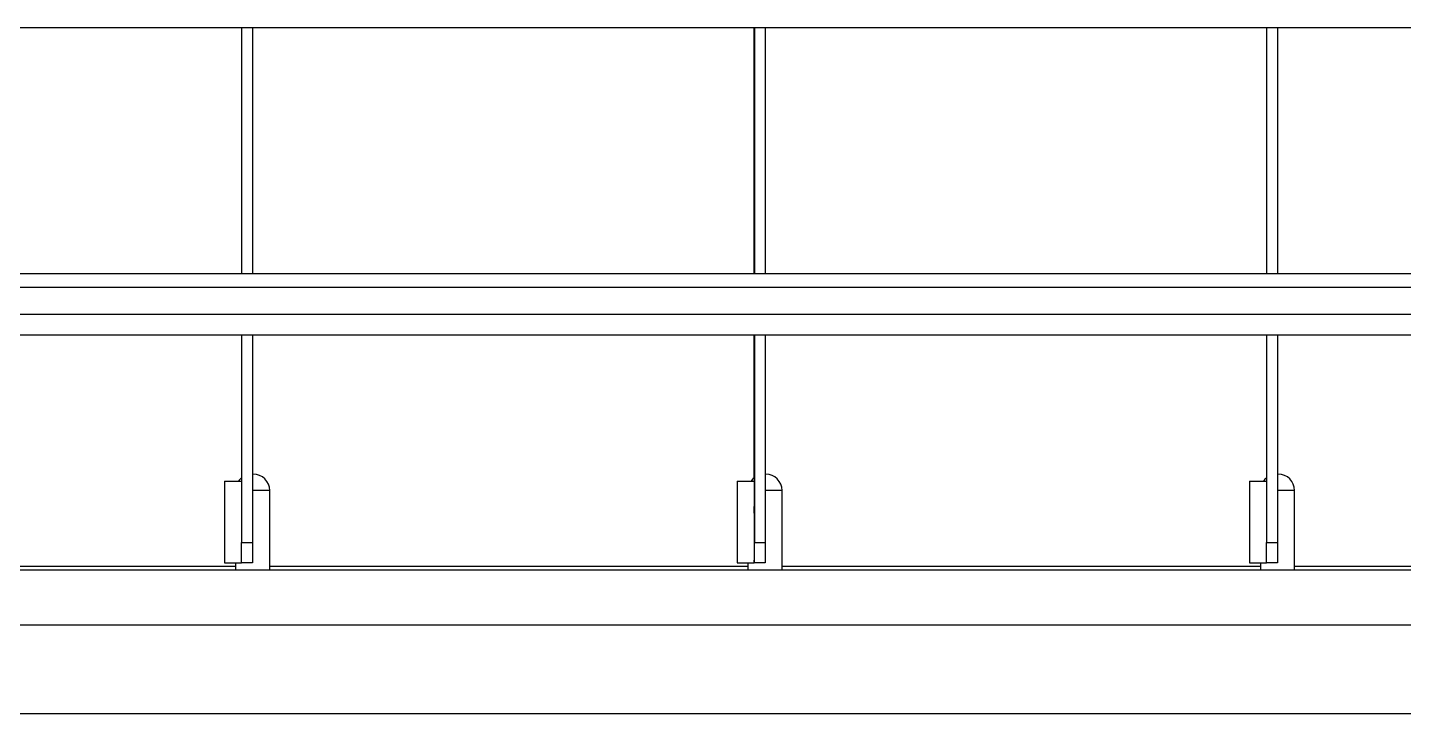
# Model space of a CAD drawing. Header units: millimetres. Extents: x 10547 to 11305, y 9897 to 10391.
# Drawn here: x 11049.781 to 11051.281, y 10070.603 to 10071.351 of the extents above; entities that cross this region are included whole.
import ezdxf

# ---------------------------------------------------------------- set-up
doc = ezdxf.new("R2010")
doc.units = ezdxf.units.MM
doc.layers.add('LG-AIRCON', color=240, linetype='Continuous')
doc.layers.add('LG-실내기', color=6, linetype='Continuous')

# ---------------------------------------------------------------- blocks, each defined once
blk = doc.blocks.new('15215')
at = {"layer": 'LG-실내기', "color": 0, "linetype": 'Continuous'}
for p, q in [((-7618.35, 12764.85), (-6686.35, 12764.85)), ((-7196.45, 12764.85), (-7196.45, 12728.85)), ((-7194.85, 12764.85), (-7194.85, 12728.85)), ((-7121.49, 12764.85), (-7121.49, 12728.85)), ((-7121.41, 12764.85), (-7121.41, 12728.85)), ((-7119.81, 12764.85), (-7119.81, 12728.85)), ((-7046.45, 12764.85), (-7046.45, 12728.85)), ((-7044.85, 12764.85), (-7044.85, 12728.85)), ((-7618.35, 12728.85), (-6686.35, 12728.85)), ((-7618.35, 12726.84), (-6686.35, 12726.84)), ((-7618.35, 12722.86), (-6686.35, 12722.86)), ((-7618.35, 12719.85), (-6686.35, 12719.85)), ((-7196.45, 12719.85), (-7196.45, 12689.45)), ((-7194.85, 12719.85), (-7194.85, 12689.45)), ((-7121.49, 12719.85), (-7121.49, 12698.9)), ((-7121.41, 12719.85), (-7121.41, 12689.45)), ((-7119.81, 12719.85), (-7119.81, 12689.45)), ((-7046.45, 12719.85), (-7046.45, 12689.45)), ((-7044.85, 12719.85), (-7044.85, 12689.45)), ((-7194.85, 12699.45), (-7194.78, 12699.45)), ((-7194.78, 12699.45), (-7194.75, 12699.45)), ((-7121.42, 12699.45), (-7121.43, 12698.32)), ((-7121.41, 12698.32), (-7121.42, 12699.45)), ((-7119.82, 12699.45), (-7119.83, 12697.95)), ((-7119.81, 12699.45), (-7119.76, 12699.45)), ((-7119.76, 12699.45), (-7119.75, 12699.45)), ((-7044.85, 12699.45), (-7044.78, 12699.45)), ((-7044.78, 12699.45), (-7044.75, 12699.45)), ((-7198.95, 12698.45), (-7198.95, 12686.45)), ((-7198.95, 12698.45), (-7198.28, 12698.45)), ((-7198.28, 12698.45), (-7196.45, 12698.45)), ((-7123.95, 12698.45), (-7123.95, 12686.45)), ((-7123.95, 12698.45), (-7123.27, 12698.45)), ((-7123.27, 12698.45), (-7121.44, 12698.45)), ((-7121.45, 12698.92), (-7121.45, 12698.89)), ((-7121.45, 12698.89), (-7121.45, 12698.88)), ((-7121.45, 12698.88), (-7121.45, 12698.86)), ((-7121.45, 12698.86), (-7121.45, 12698.83)), ((-7121.45, 12698.83), (-7121.44, 12698.8)), ((-7121.44, 12698.8), (-7121.44, 12698.74)), ((-7121.44, 12698.74), (-7121.44, 12698.65)), ((-7121.44, 12698.65), (-7121.44, 12698.61)), ((-7121.44, 12698.61), (-7121.44, 12698.56)), ((-7121.44, 12698.56), (-7121.44, 12698.51)), ((-7121.44, 12698.51), (-7121.44, 12698.45)), ((-7121.44, 12698.45), (-7121.44, 12686.45)), ((-7121.43, 12698.32), (-7121.43, 12695.78)), ((-7121.41, 12695.78), (-7121.41, 12698.32)), ((-7119.83, 12697.95), (-7119.83, 12694.95)), ((-7048.95, 12698.45), (-7048.95, 12686.45)), ((-7048.95, 12698.45), (-7048.28, 12698.45)), ((-7048.28, 12698.45), (-7046.45, 12698.45)), ((-7193.08, 12697.05), (-7194.85, 12697.05)), ((-7192.35, 12697.05), (-7193.08, 12697.05)), ((-7192.35, 12685.45), (-7192.35, 12697.05)), ((-7121.43, 12695.78), (-7121.42, 12693.75)), ((-7121.42, 12693.75), (-7121.41, 12695.78)), ((-7118.08, 12697.05), (-7119.84, 12697.05)), ((-7117.35, 12697.05), (-7118.08, 12697.05)), ((-7117.35, 12685.45), (-7117.35, 12697.05)), ((-7043.08, 12697.05), (-7044.85, 12697.05)), ((-7042.35, 12697.05), (-7043.08, 12697.05)), ((-7042.35, 12685.45), (-7042.35, 12697.05)), ((-7121.42, 12693.75), (-7121.42, 12693.75)), ((-7119.83, 12694.95), (-7119.82, 12693.45)), ((-7196.45, 12689.45), (-7194.85, 12689.45)), ((-7196.45, 12687.33), (-7196.45, 12689.45)), ((-7194.85, 12689.45), (-7194.85, 12687.33)), ((-7121.41, 12689.45), (-7119.81, 12689.45)), ((-7121.41, 12687.33), (-7121.41, 12689.45)), ((-7119.81, 12689.45), (-7119.81, 12687.33)), ((-7046.45, 12689.45), (-7044.85, 12689.45)), ((-7046.45, 12687.33), (-7046.45, 12689.45)), ((-7044.85, 12689.45), (-7044.85, 12687.33)), ((-7196.45, 12686.45), (-7196.45, 12687.33)), ((-7194.85, 12687.33), (-7194.85, 12686.45)), ((-7121.42, 12686.45), (-7121.41, 12687.33)), ((-7119.81, 12687.33), (-7119.82, 12686.45)), ((-7046.45, 12686.45), (-7046.45, 12687.33)), ((-7044.85, 12687.33), (-7044.85, 12686.45)), ((-7630.85, 12685.45), (-6683.85, 12685.45)), ((-7197.35, 12685.95), (-7267.33, 12685.95)), ((-7198.95, 12686.45), (-7198.28, 12686.45)), ((-7198.28, 12686.45), (-7196.45, 12686.45)), ((-7197.35, 12686.45), (-7197.35, 12685.45)), ((-7194.85, 12686.45), (-7196.45, 12686.45)), ((-7122.36, 12685.95), (-7192.33, 12685.95)), ((-7123.95, 12686.45), (-7123.27, 12686.45)), ((-7123.27, 12686.45), (-7121.44, 12686.45)), ((-7122.35, 12686.45), (-7122.35, 12685.45)), ((-7121.44, 12686.45), (-7121.42, 12686.45)), ((-7119.82, 12686.45), (-7121.42, 12686.45)), ((-7047.36, 12685.95), (-7117.35, 12685.95)), ((-7048.95, 12686.45), (-7048.28, 12686.45)), ((-7048.28, 12686.45), (-7046.45, 12686.45)), ((-7047.35, 12686.45), (-7047.35, 12685.45)), ((-7044.85, 12686.45), (-7046.45, 12686.45)), ((-6972.36, 12685.95), (-7042.35, 12685.95)), ((-7628.74, 12677.4), (-6681.74, 12677.4)), ((-7628.74, 12664.4), (-6681.74, 12664.4))]:
    blk.add_line(p, q, dxfattribs=at)
for centre, start, end in [((-7194.75, 12697.05), 0, 90), ((-7119.75, 12697.05), 0, 90), ((-7044.75, 12697.05), 0, 90), ((-7194.95, 12697.05), 128.72, 144.3147), ((-7119.95, 12697.05), 128.7106, 144.3147), ((-7044.95, 12697.05), 128.72, 144.3147)]:
    blk.add_arc(centre, 2.4, start, end, dxfattribs=at)

msp = doc.modelspace()

# ---------------------------------------------------------------- block references
at = {"layer": 'LG-AIRCON', "xscale": 0.007449840356167105, "yscale": 0.007449840356167105, "zscale": 0.007449840356167105}
msp.add_blockref('15215', (11103.6267, 9976.2551), dxfattribs=at)

doc.saveas('drawing.dxf')
